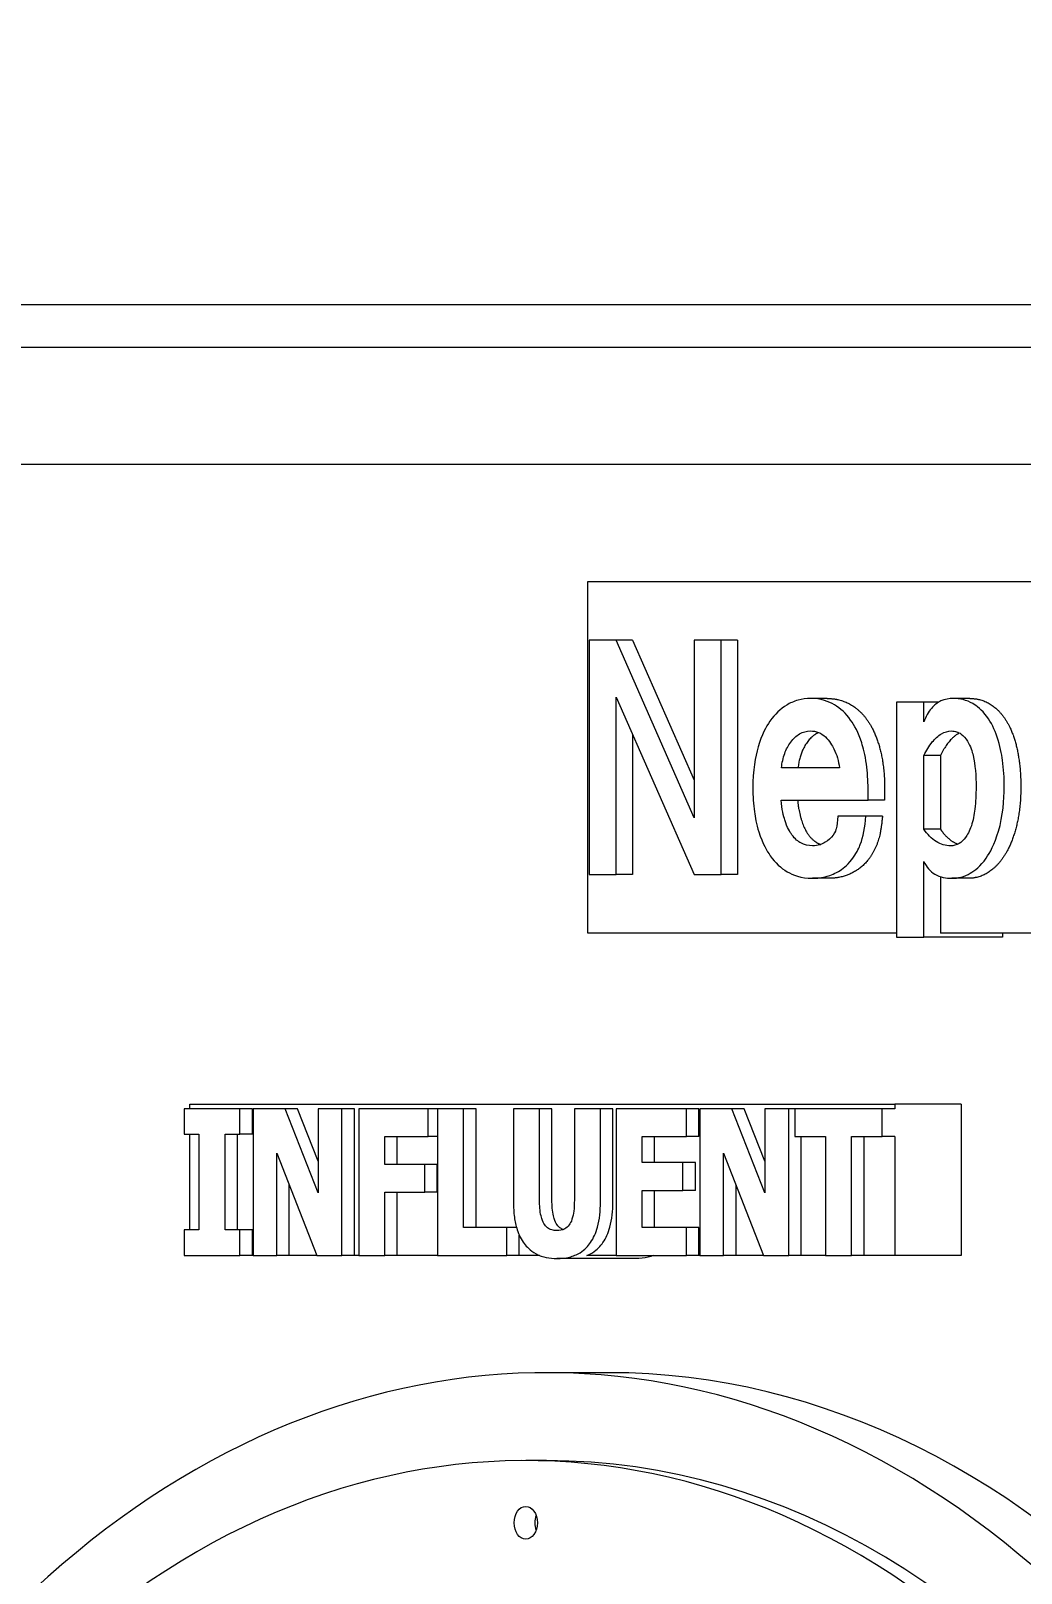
# Model space of a CAD drawing. Header units: inches. Extents: x 20 to 536, y 8 to 344.
# Drawn here: x 390.782 to 392.894, y 111.411 to 114.7 of the extents above; entities that cross this region are included whole.
import ezdxf

# ---------------------------------------------------------------- set-up
doc = ezdxf.new("R2010")
doc.units = ezdxf.units.IN
doc.header["$LTSCALE"] = 16
doc.header["$MEASUREMENT"] = 0
doc.layers.add('Dimension (ANSI)', color=7, linetype='Continuous', lineweight=25)
doc.layers.add('Visible (ANSI)', color=7, linetype='Continuous', lineweight=50)
doc.styles.add('Standard D-E', font='arial.ttf')
doc.dimstyles.new('in [mm] D-E NeptuneBenson', dxfattribs={"dimscale": 16, "dimtxt": 0.15, "dimasz": 0.098425, "dimexe": 0.125, "dimexo": 0.063, "dimgap": 0.031496, "dimtad": 0, "dimtih": 1, "dimtoh": 1, "dimdec": 4, "dimrnd": 1e-08, "dimzin": 3, "dimdsep": 46, "dimlunit": 5, "dimtxsty": 'Standard D-E', "dimcen": 0.09, "dimdle": 0.393701, "dimclrd": 256, "dimclre": 256, "dimclrt": 256, "dimadec": 1, "dimazin": 1, "dimtfac": 1, "dimtofl": 0, "dimtmove": 0, "dimatfit": 3, "dimfxl": 1, "dimfrac": 1, "dimtolj": 1, "dimtzin": 4, "dimlwd": -1, "dimlwe": -1, "dimarcsym": 0})

# ---------------------------------------------------------------- blocks, each defined once
blk = doc.blocks.new('*D25')
at = {"layer": 'Defpoints', "color": 0, "transparency": 16777216}
for p in [(336.9047, 144.0098), (416.1129, 144.0098), (390.911, 45.6782)]:
    blk.add_point(p, dxfattribs=at)
at = {"layer": 'Dimension (ANSI)', "transparency": 16777216}
for p, q in [((415.1049, 144.0098), (334.9047, 144.0098)), ((336.9047, 142.435), (336.9047, 111.916)), ((336.9047, 47.253), (336.9047, 94.5497)), ((389.903, 45.6782), (334.9047, 45.6782))]:
    blk.add_line(p, q, dxfattribs=at)
for points in [[(336.6423, 142.435), (337.1672, 142.435), (336.9047, 144.0098)], [(336.6423, 47.253), (337.1672, 47.253), (336.9047, 45.6782)]]:
    blk.add_solid(points, dxfattribs=at)
at = {"layer": 'Dimension (ANSI)', "transparency": 16777216, "char_height": 2.4, "attachment_point": 5, "style": 'Standard D-E'}
for s, insert in [('\\A1; \\fArial|b0|i0;98{\\H1x;\\S5#16;} in', (336.9047, 106.1867)), ('\\A1;[2491.0 mm]{\\P\\fArial|b0|i0;SHIPPING HEIGHT\\P\\fArial|b0|i0;REF.}', (336.9047, 97.5035))]:
    blk.add_mtext(s, dxfattribs=dict(at, insert=insert))

msp = doc.modelspace()

# ---------------------------------------------------------------- linework, layer by layer
at = {"layer": 'Visible (ANSI)', "linetype": 'Continuous', "lineweight": 18}
for p, q in [((399.07826, 114.11565), (390.02729, 114.11565)), ((389.451, 114.02565), (398.99694, 114.02565)), ((390.04762, 113.77562), (398.40032, 113.77562)), ((391.97007, 113.52562), (396.47788, 113.52562)), ((391.97007, 112.77562), (391.97007, 113.52562)), ((391.97265, 113.40062), (391.97265, 112.90062)), ((392.0299, 113.40062), (391.97265, 113.40062)), ((392.06526, 113.40062), (392.0299, 113.40062)), ((392.1963, 113.02157), (392.0299, 113.40062)), ((392.06526, 113.40062), (392.1963, 113.10211)), ((392.25392, 113.40062), (392.1963, 113.40062)), ((392.1963, 113.40062), (392.1963, 113.02157)), ((392.28927, 113.40062), (392.25392, 113.40062)), ((392.25392, 112.90062), (392.25392, 113.40062)), ((392.28927, 113.40062), (392.28927, 112.90062)), ((392.0299, 113.27916), (392.1963, 112.90062)), ((392.0299, 112.90062), (392.0299, 113.27916)), ((392.47985, 113.27612), (392.4445, 113.27612)), ((392.68625, 113.26803), (392.62792, 113.26803)), ((392.62792, 113.26803), (392.62792, 112.76702)), ((392.68625, 113.22602), (392.68625, 113.26803)), ((392.71759, 113.26803), (392.68625, 113.26803)), ((392.78423, 113.27612), (392.74887, 113.27612)), ((392.06526, 113.19873), (392.06526, 112.90062)), ((392.5064, 113.12835), (392.38259, 113.12835)), ((392.68625, 112.99728), (392.68625, 113.15467)), ((392.7216, 113.15467), (392.68625, 113.15467)), ((392.7216, 113.15467), (392.7216, 112.99728)), ((392.38187, 113.05902), (392.56724, 113.05902)), ((392.56724, 113.05902), (392.56724, 113.08382)), ((392.60259, 113.05902), (392.56724, 113.05902)), ((392.60259, 113.08382), (392.60259, 113.05902)), ((392.56259, 113.02511), (392.50282, 113.02511)), ((392.59794, 113.02511), (392.56259, 113.02511)), ((392.7216, 112.99728), (392.68625, 112.99728)), ((392.68625, 112.76702), (392.68625, 112.92845)), ((391.97265, 112.90062), (392.0299, 112.90062)), ((392.06526, 112.90062), (392.0299, 112.90062)), ((392.1963, 112.90062), (392.25392, 112.90062)), ((392.28927, 112.90062), (392.25392, 112.90062)), ((392.7216, 112.89602), (392.7216, 112.77562)), ((392.48414, 112.89252), (392.44879, 112.89252)), ((392.78136, 112.89252), (392.74601, 112.89252)), ((392.62792, 112.77562), (391.97007, 112.77562)), ((392.62792, 112.76702), (392.68625, 112.76702)), ((392.85419, 112.76702), (392.68625, 112.76702)), ((396.47788, 112.77562), (392.7216, 112.77562)), ((392.85419, 112.77562), (392.85419, 112.76702)), ((391.22813, 112.40112), (391.10904, 112.40112)), ((391.10904, 112.40112), (391.10904, 112.34658)), ((391.12157, 112.41062), (392.62417, 112.41062)), ((391.12157, 112.40112), (391.12157, 112.41062)), ((391.25465, 112.40112), (391.22813, 112.40112)), ((391.22813, 112.34658), (391.22813, 112.40112)), ((391.25465, 112.34658), (391.25465, 112.40112)), ((391.32418, 112.40112), (391.25603, 112.40112)), ((391.25603, 112.40112), (391.25603, 112.08812)), ((391.3507, 112.40112), (391.32418, 112.40112)), ((391.39485, 112.22179), (391.32418, 112.40112)), ((391.39485, 112.28908), (391.3507, 112.40112)), ((391.44561, 112.40112), (391.39485, 112.40112)), ((391.39485, 112.40112), (391.39485, 112.22179)), ((391.47212, 112.40112), (391.44561, 112.40112)), ((391.44561, 112.08812), (391.44561, 112.40112)), ((391.47212, 112.08812), (391.47212, 112.40112)), ((391.62972, 112.40112), (391.48158, 112.40112)), ((391.48158, 112.40112), (391.48158, 112.08812)), ((391.64937, 112.40112), (391.62972, 112.40112)), ((391.62972, 112.34151), (391.62972, 112.40112)), ((391.70497, 112.40112), (391.64937, 112.40112)), ((391.64937, 112.40112), (391.64937, 112.08812)), ((391.73149, 112.40112), (391.70497, 112.40112)), ((391.70497, 112.14773), (391.70497, 112.40112)), ((391.73149, 112.14773), (391.73149, 112.40112)), ((391.86685, 112.40112), (391.81125, 112.40112)), ((391.81125, 112.40112), (391.81125, 112.20125)), ((391.89336, 112.40112), (391.86685, 112.40112)), ((391.86685, 112.20581), (391.86685, 112.40112)), ((391.89336, 112.20581), (391.89336, 112.40112)), ((391.9967, 112.40112), (391.9411, 112.40112)), ((391.9411, 112.40112), (391.9411, 112.20581)), ((392.02322, 112.40112), (391.9967, 112.40112)), ((391.9967, 112.2015), (391.9967, 112.40112)), ((392.02322, 112.2015), (392.02322, 112.40112)), ((392.17992, 112.40112), (392.03034, 112.40112)), ((392.03034, 112.40112), (392.03034, 112.08812)), ((392.20644, 112.40112), (392.17992, 112.40112)), ((392.17992, 112.34151), (392.17992, 112.40112)), ((392.20644, 112.34151), (392.20644, 112.40112)), ((392.27669, 112.40112), (392.20853, 112.40112)), ((392.20853, 112.40112), (392.20853, 112.08812)), ((392.30321, 112.40112), (392.27669, 112.40112)), ((392.34735, 112.22179), (392.27669, 112.40112)), ((392.34735, 112.28908), (392.30321, 112.40112)), ((392.39811, 112.40112), (392.34735, 112.40112)), ((392.34735, 112.40112), (392.34735, 112.22179)), ((392.41112, 112.40112), (392.39811, 112.40112)), ((392.39811, 112.08812), (392.39811, 112.40112)), ((392.59765, 112.40112), (392.41112, 112.40112)), ((392.41112, 112.40112), (392.41112, 112.34151)), ((392.62417, 112.40112), (392.59765, 112.40112)), ((392.59765, 112.34151), (392.59765, 112.40112)), ((392.62417, 112.41062), (392.62417, 112.40112)), ((392.76559, 112.41062), (392.62417, 112.41062)), ((392.76559, 112.41062), (392.76559, 112.08812)), ((391.10904, 112.34658), (391.14079, 112.34658)), ((391.12157, 112.14265), (391.12157, 112.34658)), ((391.14079, 112.34658), (391.14079, 112.14265)), ((391.19639, 112.34658), (391.22813, 112.34658)), ((391.19639, 112.14265), (391.19639, 112.34658)), ((391.2229, 112.14265), (391.2229, 112.34658)), ((391.25465, 112.34658), (391.22813, 112.34658)), ((391.53682, 112.34151), (391.62972, 112.34151)), ((391.53682, 112.28241), (391.53682, 112.34151)), ((391.56333, 112.28241), (391.56333, 112.34151)), ((391.64937, 112.34151), (391.62972, 112.34151)), ((392.08558, 112.28647), (392.08558, 112.34151)), ((392.08558, 112.34151), (392.17992, 112.34151)), ((392.11209, 112.28647), (392.11209, 112.34151)), ((392.20644, 112.34151), (392.17992, 112.34151)), ((392.41112, 112.34151), (392.47659, 112.34151)), ((392.42463, 112.08812), (392.42463, 112.34151)), ((392.47659, 112.34151), (392.47659, 112.08812)), ((392.53219, 112.34151), (392.59765, 112.34151)), ((392.53219, 112.08812), (392.53219, 112.34151)), ((392.5587, 112.08812), (392.5587, 112.34151)), ((392.62417, 112.34151), (392.59765, 112.34151)), ((392.62417, 112.34151), (392.62417, 112.08812)), ((391.30679, 112.30625), (391.39216, 112.08812)), ((391.30679, 112.08812), (391.30679, 112.30625)), ((392.25929, 112.08812), (392.25929, 112.30625)), ((392.25929, 112.30625), (392.34466, 112.08812)), ((391.62237, 112.28241), (391.53682, 112.28241)), ((391.62237, 112.22281), (391.62237, 112.28241)), ((391.64889, 112.28241), (391.62237, 112.28241)), ((391.64889, 112.22281), (391.64889, 112.28241)), ((392.17257, 112.28647), (392.08558, 112.28647)), ((392.19908, 112.28647), (392.17257, 112.28647)), ((392.17257, 112.22686), (392.17257, 112.28647)), ((392.19908, 112.22686), (392.19908, 112.28647)), ((391.3333, 112.08812), (391.3333, 112.2385)), ((392.28581, 112.08812), (392.28581, 112.2385)), ((391.53682, 112.08812), (391.53682, 112.22281)), ((391.53682, 112.22281), (391.62237, 112.22281)), ((391.56333, 112.08812), (391.56333, 112.22281)), ((391.64889, 112.22281), (391.62237, 112.22281)), ((392.08558, 112.22686), (392.17257, 112.22686)), ((392.08558, 112.14773), (392.08558, 112.22686)), ((392.11209, 112.14773), (392.11209, 112.22686)), ((392.19908, 112.22686), (392.17257, 112.22686)), ((391.10904, 112.14265), (391.10904, 112.08812)), ((391.14079, 112.14265), (391.10904, 112.14265)), ((391.22813, 112.14265), (391.19639, 112.14265)), ((391.22813, 112.08812), (391.22813, 112.14265)), ((391.25465, 112.14265), (391.22813, 112.14265)), ((391.25465, 112.08812), (391.25465, 112.14265)), ((391.79698, 112.14773), (391.70497, 112.14773)), ((391.81775, 112.14773), (391.79698, 112.14773)), ((391.79698, 112.08812), (391.79698, 112.14773)), ((392.17992, 112.14773), (392.08558, 112.14773)), ((392.20644, 112.14773), (392.17992, 112.14773)), ((392.17992, 112.08812), (392.17992, 112.14773)), ((392.20644, 112.08812), (392.20644, 112.14773)), ((391.8235, 112.08812), (391.8235, 112.1317)), ((391.10904, 112.08812), (391.22813, 112.08812)), ((391.25465, 112.08812), (391.22813, 112.08812)), ((391.25603, 112.08812), (391.25465, 112.08812)), ((391.25603, 112.08812), (391.30679, 112.08812)), ((391.3333, 112.08812), (391.30679, 112.08812)), ((391.39216, 112.08812), (391.3333, 112.08812)), ((391.39216, 112.08812), (391.44561, 112.08812)), ((391.47212, 112.08812), (391.44561, 112.08812)), ((391.48158, 112.08812), (391.47212, 112.08812)), ((391.48158, 112.08812), (391.53682, 112.08812)), ((391.56333, 112.08812), (391.53682, 112.08812)), ((391.64937, 112.08812), (391.56333, 112.08812)), ((391.64937, 112.08812), (391.79698, 112.08812)), ((391.8235, 112.08812), (391.79698, 112.08812)), ((391.86687, 112.08812), (391.8235, 112.08812)), ((392.07191, 112.08152), (391.90397, 112.08152)), ((392.03034, 112.08812), (391.96802, 112.08812)), ((392.03034, 112.08812), (392.17992, 112.08812)), ((392.20644, 112.08812), (392.17992, 112.08812)), ((392.20853, 112.08812), (392.20644, 112.08812)), ((392.20853, 112.08812), (392.25929, 112.08812)), ((392.28581, 112.08812), (392.25929, 112.08812)), ((392.34466, 112.08812), (392.28581, 112.08812)), ((392.34466, 112.08812), (392.39811, 112.08812)), ((392.42463, 112.08812), (392.39811, 112.08812)), ((392.47659, 112.08812), (392.42463, 112.08812)), ((392.47659, 112.08812), (392.53219, 112.08812)), ((392.5587, 112.08812), (392.53219, 112.08812)), ((392.62417, 112.08812), (392.5587, 112.08812)), ((392.63301, 112.08812), (392.62417, 112.08812)), ((392.76559, 112.08812), (392.63301, 112.08812)), ((392.01429, 111.83812), (391.88171, 111.83812)), ((391.88171, 111.65062), (391.83751, 111.65062))]:
    msp.add_line(p, q, dxfattribs=at)
for centre, major_axis, start_param, end_param in [((391.88171, 109.02562), (0, 2.8125), 3.6175293, 7.0657892), ((391.83751, 109.02562), (0, 2.625), 3.1490573, 6.8473643), ((392.01429, 109.02562), (0, 2.8125), 3.6175293, 6.2831853), ((391.88171, 109.02562), (0, 2.625), 3.1415927, 6.2831853), ((391.88171, 111.51801), (0, -0.035), 4.2452429, 5.1795351)]:
    msp.add_ellipse(centre, major_axis=major_axis, ratio=0.7071068, start_param=start_param, end_param=end_param, dxfattribs=at)
msp.add_ellipse((391.83751, 111.51801), major_axis=(0, -0.035), ratio=0.7071068, dxfattribs=at)
for points, degree, knots in [([(392.4445, 113.27612), (392.43565, 113.27612), (392.42686, 113.27501), (392.40876, 113.26994), (392.40079, 113.26614), (392.38042, 113.25374), (392.36839, 113.24243), (392.34972, 113.21576), (392.3403, 113.19851), (392.32675, 113.15129), (392.32175, 113.12296), (392.32175, 113.08432)], 3, [-1.4919316, -1.4919316, -1.4919316, -1.4919316, -1.2903014, -1.2903014, -1.0712515, -1.0712515, -0.6411915, -0.6411915, -0.2943902, -0.2943902, 0, 0, 0, 0]), ([(392.56724, 113.08382), (392.56724, 113.10129), (392.56622, 113.11882), (392.56098, 113.15637), (392.55691, 113.17126), (392.54676, 113.20301), (392.53826, 113.2187), (392.52015, 113.24434), (392.50851, 113.25509), (392.48393, 113.26938), (392.46743, 113.27612), (392.4445, 113.27612)], 3, [-0.95374288, -0.95374288, -0.95374288, -0.95374288, -0.86423892, -0.86423892, -0.75775194, -0.75775194, -0.52950742, -0.52950742, -0.24718032, -0.24718032, 0, 0, 0, 0]), ([(392.74887, 113.27612), (392.74004, 113.27612), (392.73117, 113.27461), (392.7153, 113.26732), (392.70849, 113.26216), (392.69566, 113.24702), (392.69036, 113.23711), (392.68625, 113.22602)], 3, [-0.27518447, -0.27518447, -0.27518447, -0.27518447, -0.18002451, -0.18002451, -0.0953991, -0.0953991, 0, 0, 0, 0]), ([(392.85766, 113.08736), (392.85766, 113.10644), (392.85652, 113.12554), (392.85203, 113.15758), (392.84884, 113.17537), (392.83711, 113.2101), (392.82981, 113.22505), (392.80983, 113.25207), (392.79878, 113.26034), (392.77728, 113.27289), (392.76321, 113.27612), (392.74887, 113.27612)], 3, [-0.55895589, -0.55895589, -0.55895589, -0.55895589, -0.42730196, -0.42730196, -0.33362764, -0.33362764, -0.25055777, -0.25055777, -0.15451105, -0.15451105, 0, 0, 0, 0]), ([(392.38259, 113.12835), (392.38389, 113.13892), (392.38613, 113.14914), (392.39288, 113.16781), (392.39714, 113.17592), (392.40807, 113.1908), (392.4142, 113.1965), (392.42841, 113.20485), (392.43634, 113.20679), (392.4445, 113.20679)], 3, [-0.31166749, -0.31166749, -0.31166749, -0.31166749, -0.23705054, -0.23705054, -0.16576507, -0.16576507, -0.0878526, -0.0878526, 0, 0, 0, 0]), ([(392.46215, 113.20337), (392.44949, 113.19816), (392.42224, 113.16327), (392.41794, 113.12835)], 2, [0.396813, 0.396813, 0.396813, 1, 2, 2, 2]), ([(392.4445, 113.20679), (392.4503, 113.20679), (392.45605, 113.20581), (392.46697, 113.20144), (392.47196, 113.19823), (392.48522, 113.18594), (392.49118, 113.17555), (392.50051, 113.15623), (392.50428, 113.14273), (392.5064, 113.12835)], 3, [-0.25145744, -0.25145744, -0.25145744, -0.25145744, -0.21404187, -0.21404187, -0.17828382, -0.17828382, -0.11189925, -0.11189925, 0, 0, 0, 0]), ([(392.68625, 113.15467), (392.69149, 113.16499), (392.69749, 113.1749), (392.71007, 113.19039), (392.7165, 113.19644), (392.73055, 113.20471), (392.73777, 113.20679), (392.74529, 113.20679)], 3, [-0.26084909, -0.26084909, -0.26084909, -0.26084909, -0.1639148, -0.1639148, -0.08102913, -0.08102913, 0, 0, 0, 0]), ([(392.74529, 113.20679), (392.74894, 113.20679), (392.75257, 113.20629), (392.75951, 113.20409), (392.76275, 113.20248), (392.77109, 113.19653), (392.77558, 113.19131), (392.7859, 113.17431), (392.78934, 113.16245), (392.79593, 113.13467), (392.79754, 113.11099), (392.79754, 113.08736)], 3, [-0.34391216, -0.34391216, -0.34391216, -0.34391216, -0.31786711, -0.31786711, -0.29318796, -0.29318796, -0.251195, -0.251195, -0.18010027, -0.18010027, 0, 0, 0, 0]), ([(392.32175, 113.08432), (392.32175, 113.06756), (392.32268, 113.05067), (392.32641, 113.02333), (392.32908, 113.00821), (392.34223, 112.96646), (392.35172, 112.95051), (392.36934, 112.92563), (392.38147, 112.91444), (392.40683, 112.89976), (392.42418, 112.89252), (392.44879, 112.89252)], 3, [-1.1520732, -1.1520732, -1.1520732, -1.1520732, -0.9328917, -0.9328917, -0.7880369, -0.7880369, -0.5752915, -0.5752915, -0.2652163, -0.2652163, 0, 0, 0, 0]), ([(392.44879, 112.96185), (392.44029, 112.96185), (392.43187, 112.96361), (392.41876, 112.97082), (392.41187, 112.97575), (392.40071, 112.99094), (392.3949, 113.00022), (392.38761, 113.02412), (392.38298, 113.0407), (392.38187, 113.05902)], 3, [-1.9615665, -1.9615665, -1.9615665, -1.9615665, -1.0582577, -1.0582577, -0.4670175, -0.4670175, -0.1401197, -0.1401197, 0, 0, 0, 0]), ([(392.41723, 113.05902), (392.4183, 113.04131), (392.42975, 113.00032), (392.44764, 112.97451), (392.46246, 112.96619), (392.46626, 112.96483)], 2, [0, 0, 0, 1, 2, 3, 3.3139205, 3.3139205, 3.3139205]), ([(392.79754, 113.08736), (392.79754, 113.07184), (392.79689, 113.05562), (392.79358, 113.02817), (392.79125, 113.01573), (392.78353, 112.99248), (392.7789, 112.98484), (392.77104, 112.97411), (392.76644, 112.96968), (392.75559, 112.96331), (392.74963, 112.96185), (392.7435, 112.96185)], 3, [-0.30290761, -0.30290761, -0.30290761, -0.30290761, -0.23644812, -0.23644812, -0.18377195, -0.18377195, -0.1266776, -0.1266776, -0.06597425, -0.06597425, 0, 0, 0, 0]), ([(392.74601, 112.89252), (392.75956, 112.89252), (392.77267, 112.89592), (392.79466, 112.90883), (392.80703, 112.91842), (392.82716, 112.94709), (392.83715, 112.96483), (392.85504, 113.02627), (392.85766, 113.05931), (392.85766, 113.08736)], 3, [-1.0037119, -1.0037119, -1.0037119, -1.0037119, -0.6558258, -0.6558258, -0.3924925, -0.3924925, -0.2137644, -0.2137644, 0, 0, 0, 0]), ([(392.44879, 112.89252), (392.4592, 112.89252), (392.46956, 112.89386), (392.48777, 112.89911), (392.4976, 112.90292), (392.51579, 112.91479), (392.52636, 112.92318), (392.54403, 112.94853), (392.54869, 112.95934), (392.5571, 112.98083), (392.56074, 113.00195), (392.56259, 113.02511)], 3, [-0.51058672, -0.51058672, -0.51058672, -0.51058672, -0.39585732, -0.39585732, -0.30581684, -0.30581684, -0.23379286, -0.23379286, -0.17764071, -0.17764071, 0, 0, 0, 0]), ([(392.50282, 113.02511), (392.50248, 113.01427), (392.50143, 113.00485), (392.4991, 112.99698), (392.49735, 112.99121), (392.48814, 112.97824), (392.48251, 112.97313), (392.46983, 112.96566), (392.46038, 112.96185), (392.44879, 112.96185)], 3, [-1.3567512, -1.3567512, -1.3567512, -1.3567512, -0.3873837, -0.3873837, -0.2508201, -0.2508201, -0.1248926, -0.1248926, 0, 0, 0, 0]), ([(392.7435, 112.96185), (392.73815, 112.96185), (392.73283, 112.96256), (392.72246, 112.96554), (392.71751, 112.96775), (392.70266, 112.97694), (392.6939, 112.98614), (392.68625, 112.99728)], 3, [-0.23235467, -0.23235467, -0.23235467, -0.23235467, -0.17463394, -0.17463394, -0.11837707, -0.11837707, 0, 0, 0, 0]), ([(392.68625, 112.92845), (392.68902, 112.9224), (392.69238, 112.91709), (392.70042, 112.90781), (392.70499, 112.90411), (392.72109, 112.89464), (392.73388, 112.89252), (392.74601, 112.89252)], 3, [-0.24235731, -0.24235731, -0.24235731, -0.24235731, -0.1875229, -0.1875229, -0.13070815, -0.13070815, 0, 0, 0, 0]), ([(391.90397, 112.14113), (391.90026, 112.14113), (391.89649, 112.14155), (391.88972, 112.1436), (391.88666, 112.14505), (391.88085, 112.14948), (391.87826, 112.15243), (391.87414, 112.15948), (391.87184, 112.16455), (391.86758, 112.18289), (391.86685, 112.19482), (391.86685, 112.20581)], 3, [-0.35781975, -0.35781975, -0.35781975, -0.35781975, -0.28180287, -0.28180287, -0.21609433, -0.21609433, -0.14668132, -0.14668132, -0.08378729, -0.08378729, 0, 0, 0, 0]), ([(391.9172, 112.14339), (391.91483, 112.14431), (391.91252, 112.14555), (391.90737, 112.14948), (391.90477, 112.15243), (391.90066, 112.15948), (391.89836, 112.16455), (391.8941, 112.18289), (391.89336, 112.19482), (391.89336, 112.20581)], 3, [-0.2665577, -0.2665577, -0.2665577, -0.2665577, -0.21609433, -0.21609433, -0.14668132, -0.14668132, -0.08378729, -0.08378729, 0, 0, 0, 0]), ([(391.9411, 112.20581), (391.9411, 112.19824), (391.94077, 112.19037), (391.93908, 112.17689), (391.9379, 112.17079), (391.93431, 112.16012), (391.93224, 112.15622), (391.92717, 112.14946), (391.92398, 112.14678), (391.91526, 112.14209), (391.90953, 112.14113), (391.90397, 112.14113)], 3, [-0.21736344, -0.21736344, -0.21736344, -0.21736344, -0.17163752, -0.17163752, -0.13475897, -0.13475897, -0.10039019, -0.10039019, -0.05983154, -0.05983154, 0, 0, 0, 0]), ([(391.81125, 112.20125), (391.81125, 112.19074), (391.81182, 112.18014), (391.81448, 112.16061), (391.81639, 112.1516), (391.82281, 112.13181), (391.82777, 112.12187), (391.83889, 112.10715), (391.84672, 112.09838), (391.87345, 112.0841), (391.88897, 112.08152), (391.90397, 112.08152)], 3, [-0.82187798, -0.82187798, -0.82187798, -0.82187798, -0.6544335, -0.6544335, -0.50490958, -0.50490958, -0.30747841, -0.30747841, -0.16166829, -0.16166829, 0, 0, 0, 0]), ([(391.90397, 112.08152), (391.91293, 112.08152), (391.92204, 112.08241), (391.93853, 112.08661), (391.94609, 112.08961), (391.96345, 112.10044), (391.9705, 112.10837), (391.98207, 112.12523), (391.98693, 112.1362), (391.995, 112.16524), (391.9967, 112.1835), (391.9967, 112.2015)], 3, [-0.43360447, -0.43360447, -0.43360447, -0.43360447, -0.37067396, -0.37067396, -0.3160228, -0.3160228, -0.237534, -0.237534, -0.13714171, -0.13714171, 0, 0, 0, 0]), ([(391.96802, 112.08812), (391.97201, 112.08973), (391.97594, 112.09169), (391.98996, 112.10044), (391.99701, 112.10837), (392.00858, 112.12523), (392.01344, 112.1362), (392.02152, 112.16524), (392.02322, 112.1835), (392.02322, 112.2015)], 3, [-0.34514763, -0.34514763, -0.34514763, -0.34514763, -0.3160228, -0.3160228, -0.237534, -0.237534, -0.13714171, -0.13714171, 0, 0, 0, 0]), ([(392.10944, 112.08812), (392.10594, 112.08671), (392.10238, 112.08557), (392.08998, 112.08241), (392.08087, 112.08152), (392.07191, 112.08152)], 3, [0.345147629, 0.345147629, 0.345147629, 0.345147629, 0.370673963, 0.370673963, 0.433604472, 0.433604472, 0.433604472, 0.433604472])]:
    msp.add_open_spline(points, degree=degree, knots=knots, dxfattribs=at)
for points in [[(392.47985, 113.27612), (392.50741, 113.27612), (392.55321, 113.24981), (392.58542, 113.1992), (392.60259, 113.12785), (392.60259, 113.08382)], [(392.78423, 113.27612), (392.80999, 113.27612), (392.85114, 113.24829), (392.87906, 113.19819), (392.89301, 113.12835), (392.89301, 113.08736)], [(392.76238, 113.20246), (392.74045, 113.19177), (392.7216, 113.15467)], [(392.89301, 113.08736), (392.89301, 113.04384), (392.87619, 112.97197), (392.84649, 112.92086), (392.80534, 112.89252), (392.78136, 112.89252)], [(392.59794, 113.02511), (392.59472, 112.98463), (392.57504, 112.93857), (392.54498, 112.90821), (392.50597, 112.89252), (392.48414, 112.89252)], [(392.7216, 112.99728), (392.73826, 112.97303), (392.75893, 112.96538)]]:
    msp.add_open_spline(points, degree=2, dxfattribs=at)

# ---------------------------------------------------------------- dimensions: what is measured, and where the dimension line sits
at = {"layer": 'Dimension (ANSI)'}
dim = msp.add_linear_dim(base=(336.904721, 144.009798), p1=(390.911041, 45.678154), p2=(416.112922, 144.009798), angle=90, text=' \\fArial|b0|i0;<> in\\X[2491.0 mm]{\\P\\fArial|b0|i0;SHIPPING HEIGHT\\P\\fArial|b0|i0;REF.}', dimstyle='in [mm] D-E NeptuneBenson', override={"dimgap": 0.031496, "dimdec": 4, "dimpost": '', "dimtol": 0, "dimlim": 0, "dimtp": 0, "dimtm": 0, "dimtdec": 2, "dimatfit": 1}, dxfattribs=at)
dim.commit()
dim.dimension.update_dxf_attribs({"geometry": '*D25', "text_midpoint": (336.904721, 103.232832), "dimtype": 160})

doc.saveas('drawing.dxf')
